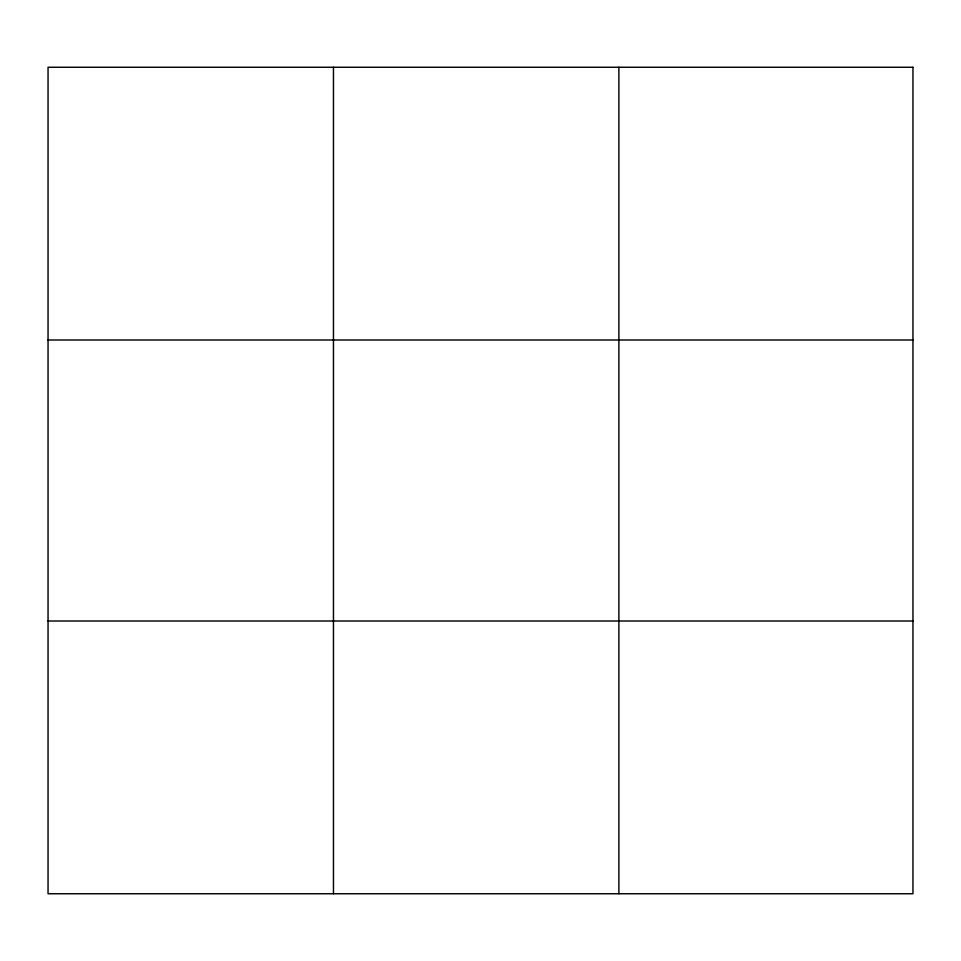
<?xml version="1.0" encoding="UTF-8"?>
<svg xmlns="http://www.w3.org/2000/svg" width="961" height="961" viewBox="0 0 961 961"><rect width="100%" height="100%" fill="white"/><g stroke="black" fill="none" stroke-linecap="round" stroke-linejoin="round"><path stroke-width="1.44" d="M333.467 893.742L333.467 67.258M618.884 893.742L618.884 67.258M48.05 340.002L912.95 340.002M48.05 620.998L912.95 620.998M912.95 67.258L912.95 893.742L48.05 893.742L48.05 67.258L912.95 67.258"/></g></svg>
